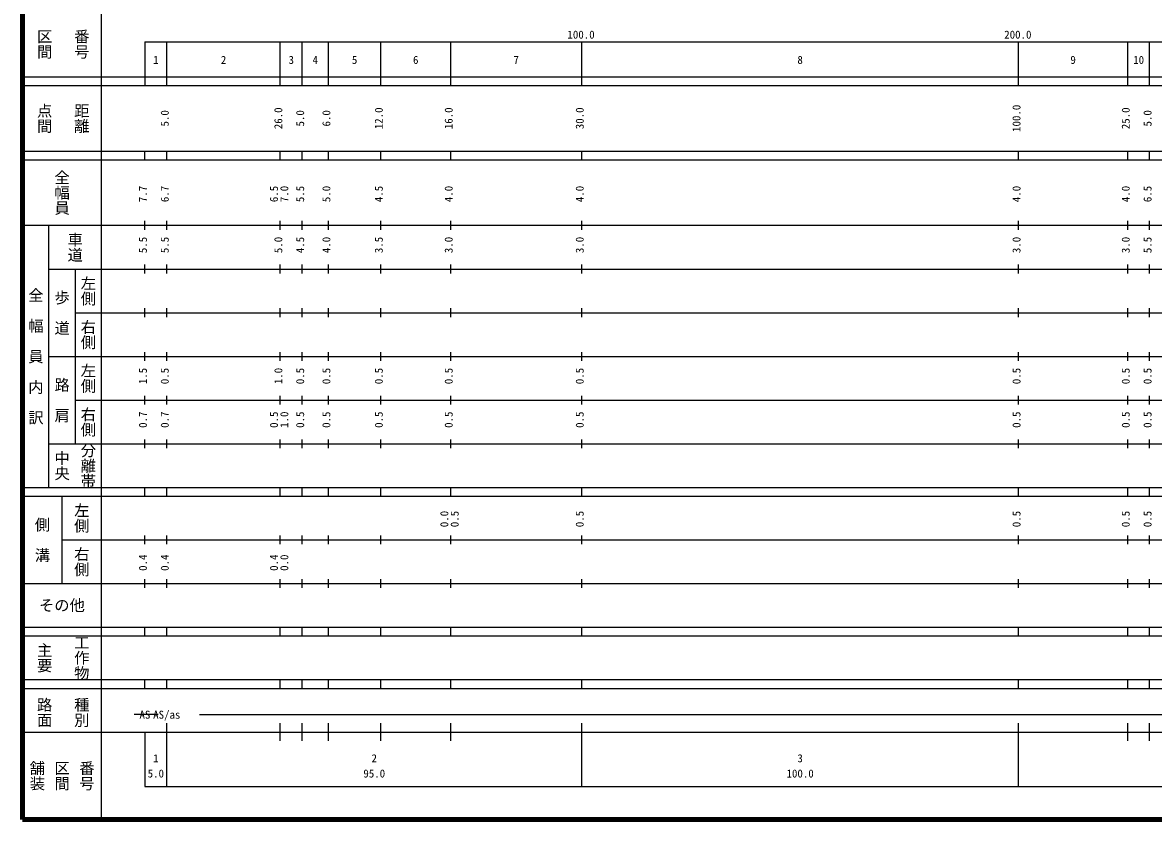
# Model space of a CAD drawing. Units: millimetres on the paper, enlarged 1000 times. Extents: x 40000 to 680000, y 20000 to 380000.
# Drawn here: x 40000 to 298873, y 20000 to 202409 of the extents above; entities that cross this region are included whole.
import ezdxf
from ezdxf.enums import TextEntityAlignment as Align

# ---------------------------------------------------------------- set-up
doc = ezdxf.new("R2010")
doc.units = ezdxf.units.MM
doc.header["$LTSCALE"] = 1000
doc.layers.add('M-TTL', color=2, linetype='Continuous', lineweight=140)
doc.layers.add('M-TTL-BAND', color=7, linetype='Continuous', lineweight=25)
doc.styles.add('@ＭＳ ゴシック', font='')
doc.styles.add('ＭＳ ゴシック', font='')
doc.styles.get('@ＭＳ ゴシック').set_extended_font_data('@MS Gothic')
doc.styles.get('ＭＳ ゴシック').set_extended_font_data('MS Gothic')

msp = doc.modelspace()

# ---------------------------------------------------------------- linework, layer by layer
at = {"layer": 'M-TTL'}
for p, q in [((40000, 380000), (40000, 20000)), ((40000, 20000), (680000, 20000))]:
    msp.add_line(p, q, dxfattribs=at)
at = {"layer": 'M-TTL-BAND'}
for p, q in [((58000, 370000), (58000, 20000)), ((68000, 198000), (579000, 198000)), ((68000, 198000), (68000, 188000)), ((73000, 188000), (73000, 198000)), ((99000, 188000), (99000, 198000)), ((104000, 188000), (104000, 198000)), ((110000, 188000), (110000, 198000)), ((122000, 188000), (122000, 198000)), ((138000, 188000), (138000, 198000)), ((168000, 188000), (168000, 198000)), ((268000, 188000), (268000, 198000)), ((293000, 188000), (293000, 198000)), ((298000, 188000), (298000, 198000)), ((40000, 190000), (579000, 190000)), ((40000, 188000), (579000, 188000)), ((40000, 173000), (579000, 173000)), ((40000, 171000), (579000, 171000)), ((68000, 171000), (68000, 173000)), ((73000, 171000), (73000, 173000)), ((99000, 171000), (99000, 173000)), ((104000, 171000), (104000, 173000)), ((110000, 171000), (110000, 173000)), ((122000, 171000), (122000, 173000)), ((138000, 171000), (138000, 173000)), ((168000, 171000), (168000, 173000)), ((268000, 171000), (268000, 173000)), ((293000, 171000), (293000, 173000)), ((298000, 171000), (298000, 173000)), ((40000, 156000), (579000, 156000)), ((46000, 96000), (46000, 156000)), ((68000, 155000), (68000, 157000)), ((73000, 155000), (73000, 157000)), ((99000, 155000), (99000, 157000)), ((104000, 155000), (104000, 157000)), ((110000, 155000), (110000, 157000)), ((122000, 155000), (122000, 157000)), ((138000, 155000), (138000, 157000)), ((168000, 155000), (168000, 157000)), ((268000, 155000), (268000, 157000)), ((293000, 155000), (293000, 157000)), ((298000, 155000), (298000, 157000)), ((46000, 146000), (579000, 146000)), ((52000, 146000), (52000, 106000)), ((68000, 145000), (68000, 147000)), ((73000, 145000), (73000, 147000)), ((99000, 145000), (99000, 147000)), ((104000, 145000), (104000, 147000)), ((110000, 145000), (110000, 147000)), ((122000, 145000), (122000, 147000)), ((138000, 145000), (138000, 147000)), ((168000, 145000), (168000, 147000)), ((268000, 145000), (268000, 147000)), ((293000, 145000), (293000, 147000)), ((298000, 145000), (298000, 147000)), ((52000, 136000), (579000, 136000)), ((68000, 135000), (68000, 137000)), ((73000, 135000), (73000, 137000)), ((99000, 135000), (99000, 137000)), ((104000, 135000), (104000, 137000)), ((110000, 135000), (110000, 137000)), ((122000, 135000), (122000, 137000)), ((138000, 135000), (138000, 137000)), ((168000, 135000), (168000, 137000)), ((268000, 135000), (268000, 137000)), ((293000, 135000), (293000, 137000)), ((298000, 135000), (298000, 137000)), ((68000, 125000), (68000, 127000)), ((73000, 125000), (73000, 127000)), ((99000, 125000), (99000, 127000)), ((104000, 125000), (104000, 127000)), ((110000, 125000), (110000, 127000)), ((122000, 125000), (122000, 127000)), ((138000, 125000), (138000, 127000)), ((168000, 125000), (168000, 127000)), ((268000, 125000), (268000, 127000)), ((293000, 125000), (293000, 127000)), ((298000, 125000), (298000, 127000)), ((46000, 126000), (579000, 126000)), ((68000, 115000), (68000, 117000)), ((73000, 115000), (73000, 117000)), ((99000, 115000), (99000, 117000)), ((104000, 115000), (104000, 117000)), ((110000, 115000), (110000, 117000)), ((122000, 115000), (122000, 117000)), ((138000, 115000), (138000, 117000)), ((168000, 115000), (168000, 117000)), ((268000, 115000), (268000, 117000)), ((293000, 115000), (293000, 117000)), ((298000, 115000), (298000, 117000)), ((52000, 116000), (579000, 116000)), ((68000, 105000), (68000, 107000)), ((73000, 105000), (73000, 107000)), ((99000, 105000), (99000, 107000)), ((104000, 105000), (104000, 107000)), ((110000, 105000), (110000, 107000)), ((122000, 105000), (122000, 107000)), ((138000, 105000), (138000, 107000)), ((168000, 105000), (168000, 107000)), ((268000, 105000), (268000, 107000)), ((293000, 105000), (293000, 107000)), ((298000, 105000), (298000, 107000)), ((46000, 106000), (579000, 106000)), ((40000, 96000), (579000, 96000)), ((68000, 94000), (68000, 96000)), ((73000, 94000), (73000, 96000)), ((99000, 94000), (99000, 96000)), ((104000, 94000), (104000, 96000)), ((110000, 94000), (110000, 96000)), ((122000, 94000), (122000, 96000)), ((138000, 94000), (138000, 96000)), ((168000, 94000), (168000, 96000)), ((268000, 94000), (268000, 96000)), ((293000, 94000), (293000, 96000)), ((298000, 94000), (298000, 96000)), ((40000, 94000), (579000, 94000)), ((49000, 94000), (49000, 74000)), ((49000, 84000), (579000, 84000)), ((68000, 83000), (68000, 85000)), ((73000, 83000), (73000, 85000)), ((99000, 83000), (99000, 85000)), ((104000, 83000), (104000, 85000)), ((110000, 83000), (110000, 85000)), ((122000, 83000), (122000, 85000)), ((138000, 83000), (138000, 85000)), ((168000, 83000), (168000, 85000)), ((268000, 83000), (268000, 85000)), ((293000, 83000), (293000, 85000)), ((298000, 83000), (298000, 85000)), ((40000, 74000), (579000, 74000)), ((68000, 73000), (68000, 75000)), ((73000, 73000), (73000, 75000)), ((99000, 73000), (99000, 75000)), ((104000, 73000), (104000, 75000)), ((110000, 73000), (110000, 75000)), ((122000, 73000), (122000, 75000)), ((138000, 73000), (138000, 75000)), ((168000, 73000), (168000, 75000)), ((268000, 73000), (268000, 75000)), ((293000, 73000), (293000, 75000)), ((298000, 73000), (298000, 75000)), ((40000, 64000), (579000, 64000)), ((68000, 62000), (68000, 64000)), ((73000, 62000), (73000, 64000)), ((99000, 62000), (99000, 64000)), ((104000, 62000), (104000, 64000)), ((110000, 62000), (110000, 64000)), ((122000, 62000), (122000, 64000)), ((138000, 62000), (138000, 64000)), ((168000, 62000), (168000, 64000)), ((268000, 62000), (268000, 64000)), ((293000, 62000), (293000, 64000)), ((298000, 62000), (298000, 64000)), ((40000, 62000), (579000, 62000)), ((40000, 52000), (579000, 52000)), ((68000, 50000), (68000, 52000)), ((73000, 50000), (73000, 52000)), ((99000, 50000), (99000, 52000)), ((104000, 50000), (104000, 52000)), ((110000, 50000), (110000, 52000)), ((122000, 50000), (122000, 52000)), ((138000, 50000), (138000, 52000)), ((168000, 50000), (168000, 52000)), ((268000, 50000), (268000, 52000)), ((293000, 50000), (293000, 52000)), ((298000, 50000), (298000, 52000)), ((40000, 50000), (579000, 50000)), ((71000, 44000), (65500, 44000)), ((73000, 27500), (73000, 42000)), ((80500, 44000), (565000, 44000)), ((99000, 38000), (99000, 42000)), ((104000, 38000), (104000, 42000)), ((110000, 38000), (110000, 42000)), ((122000, 38000), (122000, 42000)), ((138000, 38000), (138000, 42000)), ((168000, 27500), (168000, 42000)), ((268000, 27500), (268000, 42000)), ((293000, 38000), (293000, 42000)), ((298000, 38000), (298000, 42000)), ((40000, 40000), (579000, 40000)), ((68000, 40000), (68000, 27500)), ((68000, 27500), (579000, 27500))]:
    msp.add_line(p, q, dxfattribs=at)

# ---------------------------------------------------------------- texts
at = {"layer": 'M-TTL-BAND', "style": '@ＭＳ ゴシック'}
for s, p in [('区間', (45000, 197500)), ('番号', (53500, 197500)), ('点間', (45000, 180500)), ('距離', (53500, 180500)), ('全幅員', (49000, 163500)), ('車道', (52000, 151000)), ('左側', (55000, 141000)), ('全\u3000幅\u3000員\u3000内\u3000訳', (43000, 126000)), ('歩\u3000道', (49000, 136000)), ('右側', (55000, 131000)), ('左側', (55000, 121000)), ('路\u3000肩', (49000, 116000)), ('右側', (55000, 111000)), ('中央', (49000, 101000)), ('分離帯', (55000, 101000)), ('左側', (53500, 89000)), ('側\u3000溝', (44500, 84000)), ('右側', (53500, 79000)), ('主要', (45000, 57000)), ('工作物', (53500, 57000)), ('路面', (45000, 44500)), ('種別', (53500, 44500)), ('舗装', (43333, 30000)), ('区間', (49000, 30000)), ('番号', (54667, 30000))]:
    msp.add_text(s, height=2566, rotation=270, dxfattribs=at).set_placement(p, align=Align.MIDDLE_CENTER)
at = {"layer": 'M-TTL-BAND', "style": 'ＭＳ ゴシック'}
for s, p in [('100.0', (167844, 198195)), ('200.0', (267844, 198195)), ('1', (70500, 192405)), ('2', (86000, 192405)), ('3', (101500, 192405)), ('4', (107000, 192405)), ('5', (116000, 192405)), ('6', (130000, 192405)), ('7', (153000, 192405)), ('8', (218000, 192405)), ('9', (280500, 192405)), ('10', (295500, 192405)), ('AS', (68000, 42500)), ('AS/as', (73000, 42500)), ('1', (70500, 32523)), ('2', (120500, 32523)), ('3', (218000, 32523)), ('5.0', (70500, 29033)), ('95.0', (120500, 29033)), ('100.0', (218000, 29033))]:
    msp.add_text(s, height=1833, dxfattribs=at).set_placement(p, align=Align.BOTTOM_CENTER)
for s, p in [('5.0', (74000, 180500)), ('26.0', (100000, 180500)), ('5.0', (105000, 180500)), ('6.0', (111000, 180500)), ('12.0', (123000, 180500)), ('16.0', (139000, 180500)), ('30.0', (169000, 180500)), ('100.0', (269000, 180500)), ('25.0', (294000, 180500)), ('5.0', (299000, 180500)), ('7.7', (69000, 163174)), ('6.7', (74000, 163174)), ('6.5', (99000, 163174)), ('7.0', (101370, 163174)), ('5.5', (105000, 163174)), ('5.0', (111000, 163174)), ('4.5', (123000, 163174)), ('4.0', (139000, 163174)), ('4.0', (169000, 163174)), ('4.0', (269000, 163174)), ('4.0', (294000, 163174)), ('6.5', (299000, 163174)), ('5.5', (69000, 151500)), ('5.5', (74000, 151500)), ('5.0', (100000, 151500)), ('4.5', (105000, 151500)), ('4.0', (111000, 151500)), ('3.5', (123000, 151500)), ('3.0', (139000, 151500)), ('3.0', (169000, 151500)), ('3.0', (269000, 151500)), ('3.0', (294000, 151500)), ('5.5', (299000, 151500)), ('1.5', (69000, 121500)), ('0.5', (74000, 121500)), ('1.0', (100000, 121500)), ('0.5', (105000, 121500)), ('0.5', (111000, 121500)), ('0.5', (123000, 121500)), ('0.5', (139000, 121500)), ('0.5', (169000, 121500)), ('0.5', (269000, 121500)), ('0.5', (294000, 121500)), ('0.5', (299000, 121500)), ('0.7', (69000, 111500)), ('0.7', (74000, 111500)), ('0.5', (99000, 111500)), ('1.0', (101370, 111500)), ('0.5', (105000, 111500)), ('0.5', (111000, 111500)), ('0.5', (123000, 111500)), ('0.5', (139000, 111500)), ('0.5', (169000, 111500)), ('0.5', (269000, 111500)), ('0.5', (294000, 111500)), ('0.5', (299000, 111500)), ('0.0', (138000, 88764)), ('0.5', (140370, 88764)), ('0.5', (169000, 88764)), ('0.5', (269000, 88764)), ('0.5', (294000, 88764)), ('0.5', (299000, 88764)), ('0.4', (69000, 78764)), ('0.4', (74000, 78764)), ('0.4', (99000, 78764)), ('0.0', (101370, 78764))]:
    msp.add_text(s, height=1833, rotation=90, dxfattribs=at).set_placement(p, align=Align.BOTTOM_CENTER)
msp.add_text('その他', height=2566, dxfattribs=at).set_placement((49000, 69000), align=Align.MIDDLE_CENTER)

doc.saveas('drawing.dxf')
